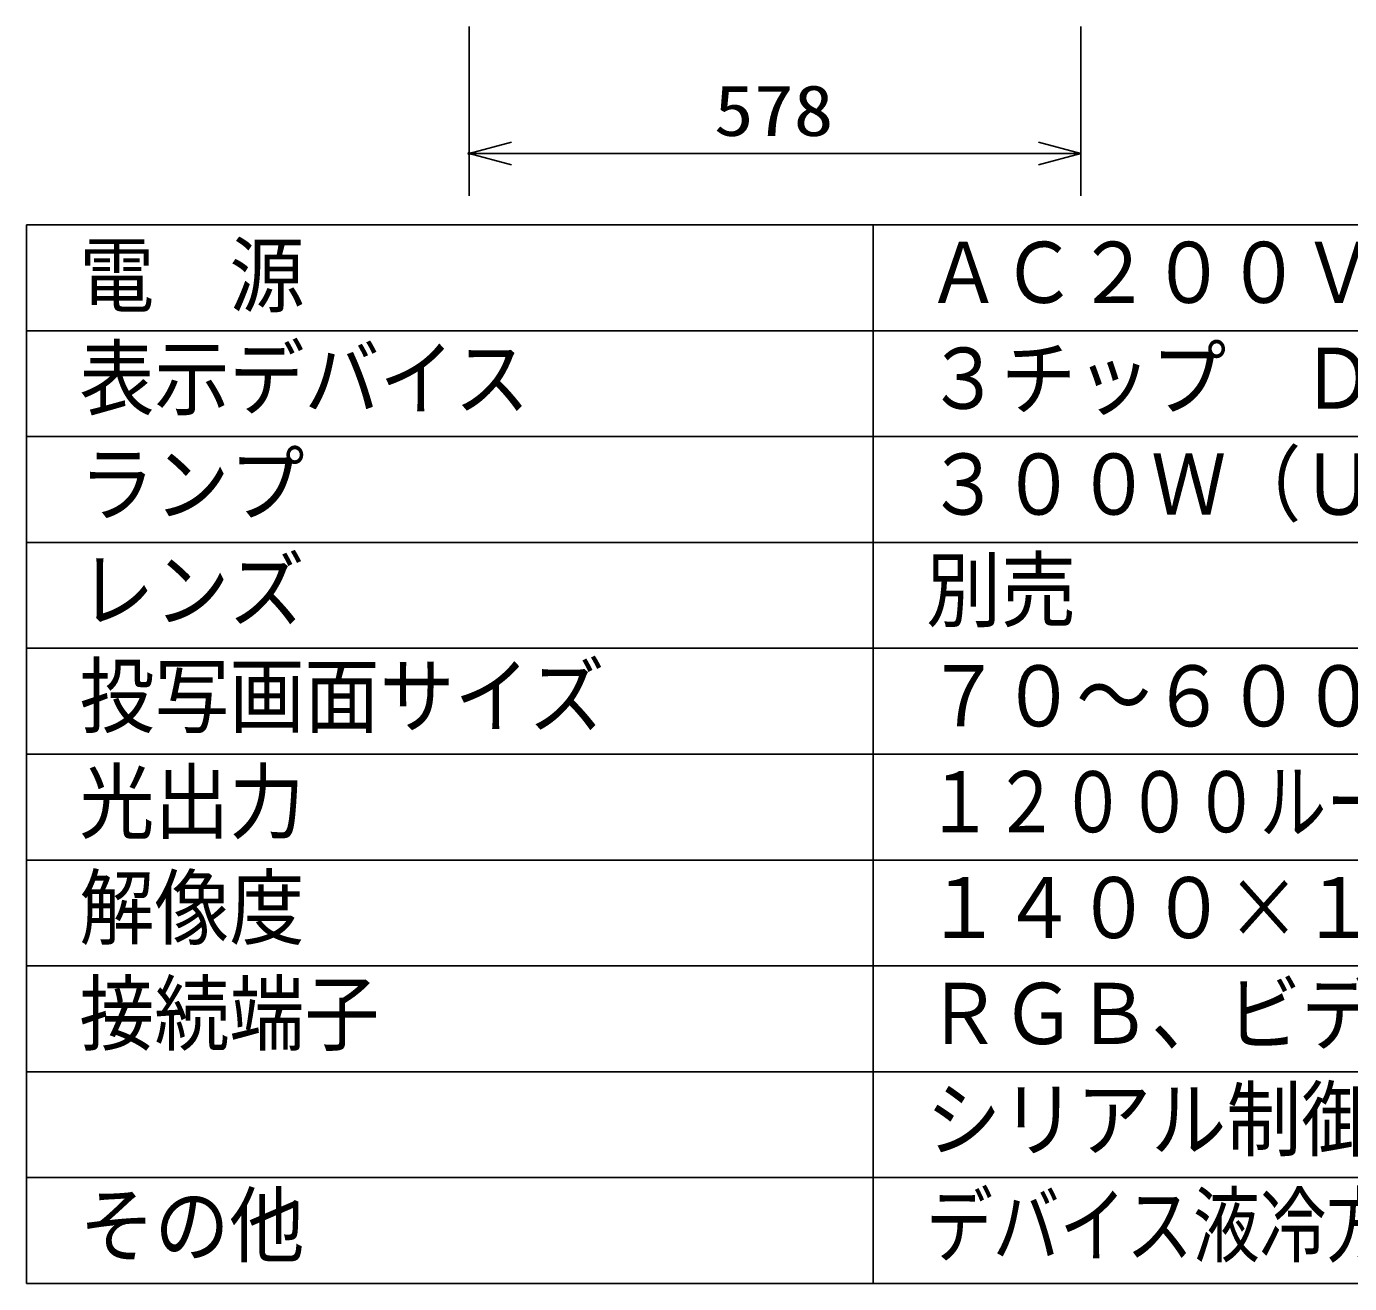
# Model space of a CAD drawing. Units: millimetres, scale not verified. Extents: x -63 to 63, y -57 to 57.
# Drawn here: x -62.5 to 0, y -56.5 to 2.9 of the extents above; entities that cross this region are included whole.
import ezdxf
from ezdxf.enums import TextEntityAlignment as Align

# ---------------------------------------------------------------- set-up
doc = ezdxf.new("R2010")
doc.units = ezdxf.units.MM
doc.header["$LTSCALE"] = 0.190236
doc.header["$PDMODE"] = 32
doc.header["$PDSIZE"] = 0.0951
for name, color, linetype in [('0-0_MOJI1', 2, 'Continuous'), ('0-2_WAKU', 1, 'Continuous'), ('0-5_SUNPO', 3, 'Continuous'), ('0-6_Defpoints', 7, 'Continuous')]:
    doc.layers.add(name, color=color, linetype=linetype)
doc.styles.add('ＭＳ ゴシック', font='')
doc.styles.get('ＭＳ ゴシック').set_extended_font_data('MS Gothic')

# ---------------------------------------------------------------- blocks, each defined once
blk = doc.blocks.new('_OPEN30')
at = {"layer": '0-6_Defpoints'}
blk.add_line((0, 0), (-1, 0), dxfattribs=at)
blk.add_lwpolyline([(-1, 0.26795), (0, 0), (-1, -0.26795)], dxfattribs=at)

msp = doc.modelspace()

# ---------------------------------------------------------------- linework, layer by layer
at = {"layer": '0-2_WAKU', "color": 4}
for p, q in [((62.5001, -6.5), (-62.5001, -6.5)), ((-62.5001, -6.5), (-62.5001, -56.5001)), ((-22.5, -56.5001), (-22.5, -6.5)), ((-62.5001, -56.5001), (62.5001, -56.5001))]:
    msp.add_line(p, q, dxfattribs=at)
at = {"layer": '0-2_WAKU'}
for p, q in [((-62.5001, -11.5), (62.5001, -11.5)), ((-62.5001, -16.5), (62.5001, -16.5)), ((-62.5001, -21.5), (62.5001, -21.5)), ((-62.5001, -26.5), (62.5001, -26.5)), ((-62.5001, -31.5001), (62.5001, -31.5001)), ((-62.5001, -36.5001), (62.5001, -36.5001)), ((-62.5001, -41.5001), (62.5001, -41.5001)), ((-62.5001, -46.5001), (62.5001, -46.5001)), ((-62.5001, -51.5001), (62.5001, -51.5001))]:
    msp.add_line(p, q, dxfattribs=at)
at = {"layer": '0-5_SUNPO'}
for p, q in [((-41.5861, 2.8667), (-41.5861, -5.1333)), ((-12.6861, 2.8667), (-12.6861, -5.1333)), ((-14.6861, -3.1333), (-39.5861, -3.1333))]:
    msp.add_line(p, q, dxfattribs=at)
at = {"layer": '0-6_Defpoints'}
msp.add_point((-41.5861, -3.1333), dxfattribs=at)

# ---------------------------------------------------------------- block references
at = {"layer": '0-5_SUNPO', "xscale": 2, "yscale": 2, "rotation": 180}
msp.add_blockref('_OPEN30', (-41.5861, -3.1333), dxfattribs=at)
at = {"layer": '0-5_SUNPO', "xscale": 2, "yscale": 2}
msp.add_blockref('_OPEN30', (-12.6861, -3.1333), dxfattribs=at)

# ---------------------------------------------------------------- texts
at = {"layer": '0-0_MOJI1', "style": 'ＭＳ ゴシック'}
for s, width, p in [('ＡＣ２００Ｖ\u3000５０／６０Ｈｚ', 0.9, (-20, -11.0551)), ('電\u3000源', 0.9, (-60.0001, -11.1871)), ('表示デバイス', 0.9, (-60.0001, -16.0551)), ('３チップ\u3000ＤＬＰ方式', 0.9, (-20, -16.0551)), ('３００Ｗ（ＵＨＭランプ\u3000４灯式）\u3000', 0.9, (-20, -21.0552)), ('ランプ', 0.9, (-60.0001, -21.0552)), ('レンズ', 0.9, (-60.0001, -26.0552)), ('別売', 0.9, (-20, -26.0552)), ('投写画面サイズ', 0.9, (-60.0001, -31.0552)), ('７０～６００型（アスペクト比４：３時）', 0.9, (-20, -31.0552)), ('１２０００ルーメン（ＡＮＳＩ）', 0.8, (-20, -36.0552)), ('光出力', 0.9, (-60.0001, -36.0552)), ('１４００×１０５０ドット（ＲＧＢ信号時）', 0.9, (-20, -41.0552)), ('解像度', 0.9, (-60.0001, -41.0552)), ('ＲＧＢ、ビデオ、Ｓビデオ、ＬＡＮ、リモート', 0.9, (-20, -46.0552)), ('接続端子', 0.9, (-60.0001, -46.0552)), ('シリアル制御、ＤＶＩ－Ｄ', 0.9, (-20, -51.0552)), ('デバイス液冷方式搭載、オートクリーニングロボット搭載', 0.8, (-20, -56.0552)), ('その他', 0.9, (-60.0001, -56.0552))]:
    msp.add_text(s, height=2.887, dxfattribs=dict(at, width=width)).set_placement(p, align=Align.BOTTOM_LEFT)
at = {"layer": '0-5_SUNPO', "style": 'ＭＳ ゴシック', "width": 1.15}
msp.add_text('578', height=2.406, dxfattribs=at).set_placement((-30.0232, -3.0238), align=Align.BOTTOM_LEFT)

doc.saveas('drawing.dxf')
